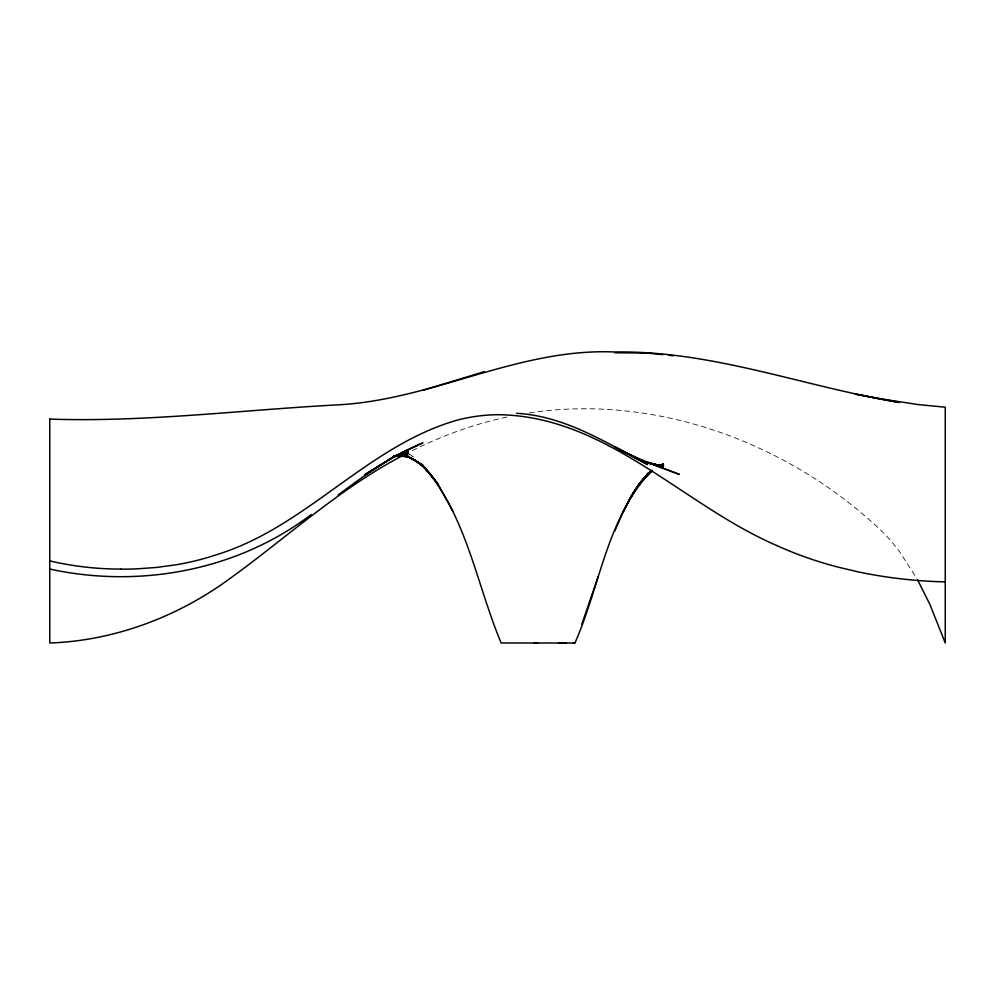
<?xml version="1.0" encoding="UTF-8"?>
<svg xmlns="http://www.w3.org/2000/svg" width="995" height="995" viewBox="0 0 995 995"><rect width="100%" height="100%" fill="white"/><g stroke="black" fill="none" stroke-linecap="round" stroke-linejoin="round"><path stroke-width="0.75" stroke-dasharray="4.97 3.73" d="M412.278 450.66C442.489 435.474 474.578 423.907 507.674 416.893M529.303 412.937C657.633 393.348 791.983 444.255 884.194 533.507A203.428 203.428 0 0 1 899.455 551.553L916.905 578.605M413.024 456.73L409.306 454.056L413.024 456.904"/><path stroke-width="1.49" d="M647.409 473.757L651.986 470.461L639.25 483.694L651.986 470.535C607.074 516.604 600.159 586.03 574.923 642.994L573.282 643.006M581.801 624.263L598.269 576.528M614.736 531.106C624.213 509.527 633.429 486.07 651.986 470.573L647.409 474.006L651.986 470.573L647.409 474.441L639.25 483.893L631.079 496.455L639.25 484.055L647.409 474.205L651.986 470.623C638.442 481.219 630.718 497.251 622.907 512.164M622.907 512.238L631.079 496.604M338.076 495.012C364.73 475.162 391.868 455.324 422.925 442.887L393.224 457.041L365.215 474.217M311.224 514.527C237.407 570.583 139.686 588.642 49.75 569.053M408.074 450.188L393.224 457.128L365.215 474.764L393.224 457.128L408.074 449.914M400.823 456.593C335.962 490.833 282.306 541.628 222.743 583.679C172.048 618.89 111.651 640.855 49.75 642.994L49.75 418.883M659.436 465.958L663.441 463.919L659.436 466.046L663.441 464.814L659.436 465.648M659.436 466.095L663.441 464.267L659.436 465.847M393.224 457.041L408.074 450.486L393.224 457.091L408.074 451.108L393.224 456.979L408.074 451.817L393.224 456.829L408.074 452.625L393.224 456.643L408.074 455.051L396.197 455.822M879.978 398.709L855.202 394.082L899.418 402.49C804.283 386.719 712.283 350.389 614.736 351.994C518.669 347.74 432.676 399.903 338.076 404.841C241.996 409.928 146.128 422.303 49.75 419.106M484.229 371.645L422.925 390.363M658.093 466.108L663.441 465.349L653.242 464.852L663.441 465.722L650.332 463.832M534.091 642.994L537.686 642.994M558.593 642.994L566.441 642.994M614.736 352.765L647.409 353.088L662.67 354.655M574.923 642.994L501.169 642.994C476.306 583.941 466.618 515.037 422.925 465.809L437.949 484.055L452.974 511.343M396.197 456.133L408.074 456.568L415.5 460.548L422.925 466.145L415.5 460.548L408.074 456.755L402.142 455.859M668.777 355.29L673.366 355.762M516.492 413.298C564.488 415.91 606.191 442.526 647.409 464.528L614.736 446.842L647.409 463.247L618.828 449.802M408.074 456.568L396.197 455.25L408.074 456.767L422.925 465.15L408.074 456.854L403.622 456.145M650.332 463.881L663.441 465.971L647.409 462.986L663.441 466.257L647.409 462.638L663.441 466.593L647.409 462.389L635.158 457.911L679.461 474.441L647.409 462.215L663.441 466.953L647.409 462.389L619.002 449.765M879.978 398.684L918.049 404.567L945.25 407.204L945.25 642.994L929.989 604.612L917.626 579.911M777.344 545.77C682.819 505.336 606.378 415.524 497.5 414.704A166.339 166.339 0 0 0 456.792 420.263C367.155 446.021 306.622 526.703 217.656 554.352A272.282 272.282 0 0 1 176.948 564.65L156.601 567.448L136.253 568.891A350.078 350.078 0 0 1 120.98 569.152M415.5 460.498L408.074 456.817C420.96 462.053 430.163 473.035 437.949 484.142L430.437 474.13L422.925 466.232L415.5 460.498L422.925 466.269L430.437 474.13M120.98 569.078A312.828 312.828 0 0 1 49.725 560.906M945.25 581.876A476.928 476.928 0 0 1 858.747 572.013L838.399 567.2A383.013 383.013 0 0 1 777.319 545.82M408.074 451.444L393.224 456.979L408.074 451.444M408.074 452.203L393.224 456.829L408.074 452.203M408.074 453.073L393.224 456.643L408.074 453.073"/></g></svg>
